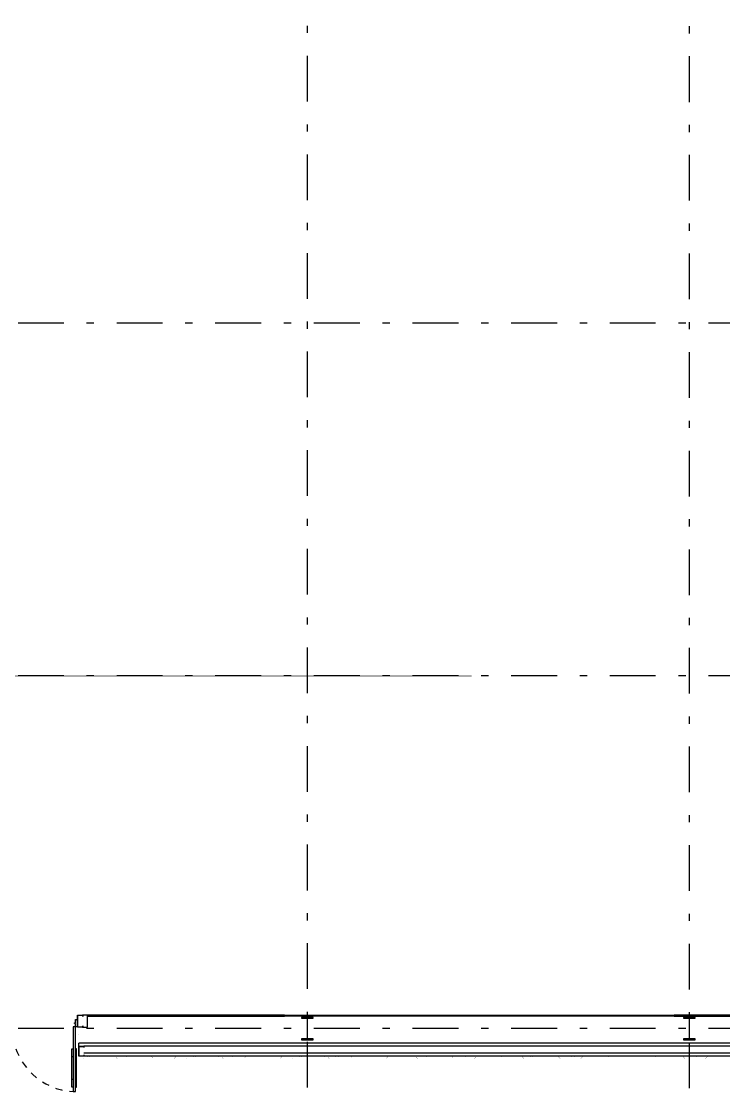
# Model space of a CAD drawing. Header units: millimetres. Extents: x -579 to 213, y -67 to 509.
# Drawn here: x -30.49 to -20.74, y -0.88 to 13.99 of the extents above; entities that cross this region are included whole.
import ezdxf
from ezdxf.xclip import XClip

# ---------------------------------------------------------------- set-up
doc = ezdxf.new("R2010")
doc.units = ezdxf.units.MM
doc.header["$LTSCALE"] = 0.1
doc.linetypes.add('X REF - ANELO INST bind$0$X REF - ANELO$0$DASHDOT2', pattern=[12.7, 6.35, -3.175, 0, -3.175])
doc.linetypes.add('X REF - ANELO INST bind$0$X REF - ANELO$0$DASHED2', pattern=[0.375, 0.25, -0.125])
for name, color, linetype in [('00 - EJE-DIST -X-  MUROS', 92, 'Continuous'), ('X REF - ANELO INST bind$0$X REF - ANELO$0$A-CHAPA TRAPEZOIDAL', 8, 'Continuous'), ('X REF - ANELO INST bind$0$X REF - ANELO$0$A-TABIQUE PRY', 7, 'Continuous'), ('X REF - ANELO INST bind$0$X REF - ANELO$0$A-VISTAS', 8, 'Continuous'), ('X REF - ANELO INST bind$0$X REF - ANELO$0$C-METALICA', 8, 'Continuous'), ('X REF - ANELO INST bind$0$X REF - ANELO$0$MET-COLUMNA METALICA', 7, 'Continuous'), ('X REF - ANELO INST bind$0$X REF - ANELO$0$MET-CORREAS DE CV', 7, 'Continuous'), ('X REF - ANELO INST bind$0$X REF - ANELO$0$MET-EJE CABRIADAS', 8, 'X REF - ANELO INST bind$0$X REF - ANELO$0$DASHDOT2'), ('X REF - ANELO INST bind$0$X REF - ANELO$0$MET-LANA VIDRIO', 8, 'Continuous')]:
    doc.layers.add(name, color=color, linetype=linetype)
doc.linetypes.add('X REF - ANELO INST bind$0$X REF - ANELO$0$REFERENCIAL CORTE TRANSVERSAL WM$0$BATTING', pattern='A,0.00254,-2.54,[134,ltypeshp.shx,S=2.54,R=0,X=-2.54,Y=0],-5.08,[134,ltypeshp.shx,S=2.54,R=180,X=2.54,Y=0],-2.54', length=10.16254)

# ---------------------------------------------------------------- blocks, each defined once
blk = doc.blocks.new('X REF - ANELO INST bind$0$X REF - ANELO$0$CMETP')
at = {"layer": 'X REF - ANELO INST bind$0$X REF - ANELO$0$MET-COLUMNA METALICA'}
blk.add_hatch(color=256, dxfattribs=at).paths.add_polyline_path([(-0.082, 0), (-0.082, 0.01), (-0.007, 0.01, 0.414214), (-0.003, 0.014), (-0.003, 0.296, 0.414214), (-0.007, 0.3), (-0.082, 0.3), (-0.082, 0.31), (0.082, 0.31), (0.082, 0.3), (0.007, 0.3, 0.414214), (0.003, 0.296), (0.003, 0.014, 0.414214), (0.007, 0.01), (0.082, 0.01), (0.082, 0)])
blk.add_lwpolyline([(0.082, 0.3), (0.082, 0.31), (-0.082, 0.31), (-0.082, 0.3), (-0.007, 0.3, -0.414214), (-0.003, 0.296), (-0.003, 0.014, -0.414214), (-0.007, 0.01), (-0.082, 0.01), (-0.082, 0), (0.082, 0), (0.082, 0.01), (0.007, 0.01, -0.414214), (0.003, 0.014), (0.003, 0.296, -0.414214), (0.007, 0.3)], format="xyb", close=True, dxfattribs=at)
blk = doc.blocks.new('X REF - ANELO INST bind$0$X REF - ANELO$0$PSE 180')
at = {"layer": 'X REF - ANELO INST bind$0$X REF - ANELO$0$C-METALICA'}
for p, q in [((-1.798, 0.09), (-1.798, 0.1)), ((-1.788, 0.09), (-1.798, 0.09)), ((-1.798, 0), (-1.798, 0.01)), ((-1.798, 0.01), (-1.788, 0.01)), ((-1.768, 0.1), (-1.788, 0.1)), ((-1.788, 0.1), (-1.788, 0.09)), ((-1.788, 0.01), (-1.788, 0)), ((-1.768, 0.055), (-1.768, 0.1)), ((-1.758, 0.055), (-1.768, 0.055)), ((-1.768, 0), (-1.768, 0.045)), ((-1.768, 0.045), (-1.758, 0.045)), ((-1.758, 0.045), (-1.758, 0.055)), ((-0.038, 0.045), (-0.038, 0.055)), ((-0.038, 0.055), (-0.028, 0.055)), ((-0.028, 0.045), (-0.038, 0.045)), ((-0.028, 0.055), (-0.028, 0.1)), ((-0.028, 0.1), (-0.008, 0.1)), ((-0.028, 0), (-0.028, 0.045)), ((-0.008, 0.1), (-0.008, 0.09)), ((-0.008, 0.09), (0.002, 0.09)), ((0.002, 0.01), (-0.008, 0.01)), ((-0.008, 0.01), (-0.008, 0)), ((0.002, 0.1), (0.002, 0.09)), ((0.002, 0), (0.002, 0.01)), ((-1.788, 0), (-1.768, 0)), ((-0.008, 0), (-0.028, 0))]:
    blk.add_line(p, q, dxfattribs=at)
for points in [[(-0.028, 0), (-0.06, 0), (-0.06, -0.9), (-0.028, -0.9), (-0.028, 0)], [(-1.768, 0), (-1.736, 0), (-1.736, -0.9), (-1.768, -0.9), (-1.768, 0)], [(-1.771, -0.734), (-1.786, -0.734), (-1.786, -0.307), (-1.771, -0.307)], [(-1.771, -0.837), (-1.786, -0.837), (-1.786, -0.41), (-1.771, -0.41)], [(-1.736, -0.734), (-1.721, -0.734), (-1.721, -0.307), (-1.736, -0.307)], [(-1.736, -0.837), (-1.721, -0.837), (-1.721, -0.41), (-1.736, -0.41)], [(-0.06, -0.734), (-0.075, -0.734), (-0.075, -0.307), (-0.06, -0.307)], [(-0.06, -0.837), (-0.075, -0.837), (-0.075, -0.41), (-0.06, -0.41)], [(-0.025, -0.734), (-0.01, -0.734), (-0.01, -0.307), (-0.025, -0.307)], [(-0.025, -0.837), (-0.01, -0.837), (-0.01, -0.41), (-0.025, -0.41)]]:
    blk.add_lwpolyline(points, dxfattribs=at)
at = {"layer": 'X REF - ANELO INST bind$0$X REF - ANELO$0$C-METALICA', "color": 8, "linetype": 'X REF - ANELO INST bind$0$X REF - ANELO$0$DASHED2'}
for centre, radius, start, end in [((-1.786, -0.006, 0.004), 0.894, 273.2185, 353.2845), ((-0.008, -0.005, 0.004), 0.897, 186.7724, 266.6529)]:
    blk.add_arc(centre, radius, start, end, dxfattribs=at)
blk = doc.blocks.new('X REF - ANELO INST bind$0$X REF - ANELO')
at = {"layer": 'X REF - ANELO INST bind$0$X REF - ANELO$0$A-CHAPA TRAPEZOIDAL', "const_width": 0.0006, "elevation": -0.001}
blk.add_lwpolyline([(-29.699, 0.014), (-29.699, -0.047), (-29.703, -0.051), (-29.703, -0.081), (-29.699, -0.085), (-29.699, -0.115), (-29.703, -0.119), (-29.703, -0.149), (-29.699, -0.153), (-29.699, -0.183), (-29.727, -0.211), (-29.727, -0.241), (-29.699, -0.269), (-29.699, -0.299), (-29.703, -0.303), (-29.703, -0.333), (-29.699, -0.337), (-29.699, -0.387)], dxfattribs=at)
at = {"layer": 'X REF - ANELO INST bind$0$X REF - ANELO$0$A-CHAPA TRAPEZOIDAL'}
for points in [[(-28.219, -0.394, 0.0006, 0.0006, 0), (-28.244, -0.394, 0.0006, 0.0006, 0), (-28.248, -0.39, 0.0006, 0.0006, 0), (-28.278, -0.39, 0.0006, 0.0006, 0), (-28.282, -0.394, 0.0006, 0.0006, 0), (-28.312, -0.394, 0.0006, 0.0006, 0), (-28.316, -0.39, 0.0006, 0.0006, 0), (-28.346, -0.39, 0.0006, 0.0006, 0), (-28.375, -0.418, 0.0006, 0.0006, 0), (-28.405, -0.418, 0.0006, 0.0006, 0), (-28.433, -0.39, 0.0006, 0.0006, 0), (-28.463, -0.39, 0.0006, 0.0006, 0), (-28.467, -0.394, 0.0006, 0.0006, 0), (-28.497, -0.394, 0.0006, 0.0006, 0), (-28.501, -0.39, 0.0006, 0.0006, 0), (-28.531, -0.39, 0.0006, 0.0006, 0), (-28.535, -0.394, 0.0006, 0.0006, 0), (-28.565, -0.394, 0.0006, 0.0006, 0), (-28.569, -0.39, 0.0006, 0.0006, 0), (-28.599, -0.39, 0.0006, 0.0006, 0), (-28.627, -0.418, 0.0006, 0.0006, 0), (-28.657, -0.418, 0.0006, 0.0006, 0), (-28.686, -0.39, 0.0006, 0.0006, 0), (-28.716, -0.39, 0.0006, 0.0006, 0), (-28.72, -0.394, 0.0006, 0.0006, 0), (-28.75, -0.394, 0.0006, 0.0006, 0), (-28.754, -0.39, 0.0006, 0.0006, 0), (-28.784, -0.39, 0.0006, 0.0006, 0), (-28.788, -0.394, 0.0006, 0.0006, 0), (-28.818, -0.394, 0.0006, 0.0006, 0), (-28.822, -0.39, 0.0006, 0.0006, 0), (-28.852, -0.39, 0.0006, 0.0006, 0), (-28.88, -0.418, 0.0006, 0.0006, 0), (-28.91, -0.418, 0.0006, 0.0006, 0), (-28.938, -0.39, 0.0006, 0.0006, 0), (-28.968, -0.39, 0.0006, 0.0006, 0), (-28.972, -0.394, 0.0006, 0.0006, 0), (-29.002, -0.394, 0.0006, 0.0006, 0), (-29.006, -0.39, 0.0006, 0.0006, 0), (-29.036, -0.39, 0.0006, 0.0006, 0), (-29.04, -0.394, 0.0006, 0.0006, 0), (-29.07, -0.394, 0.0006, 0.0006, 0), (-29.074, -0.39, 0.0006, 0.0006, 0), (-29.104, -0.39, 0.0006, 0.0006, 0), (-29.132, -0.418, 0.0006, 0.0006, 0), (-29.162, -0.418, 0.0006, 0.0006, 0), (-29.191, -0.39, 0.0006, 0.0006, 0), (-29.221, -0.39, 0.0006, 0.0006, 0), (-29.225, -0.394, 0.0006, 0.0006, 0), (-29.255, -0.394, 0.0006, 0.0006, 0), (-29.259, -0.39, 0.0006, 0.0006, 0), (-29.289, -0.39, 0.0006, 0.0006, 0), (-29.293, -0.394, 0.0006, 0.0006, 0), (-29.323, -0.394, 0.0006, 0.0006, 0), (-29.327, -0.39, 0.0006, 0.0006, 0), (-29.357, -0.39, 0.0006, 0.0006, 0), (-29.385, -0.418, 0.0006, 0.0006, 0), (-29.415, -0.418, 0.0006, 0.0006, 0), (-29.443, -0.39, 0.0006, 0.0006, 0), (-29.473, -0.39, 0.0006, 0.0006, 0), (-29.477, -0.394, 0.0006, 0.0006, 0), (-29.507, -0.394, 0.0006, 0.0006, 0), (-29.511, -0.39, 0.0006, 0.0006, 0), (-29.541, -0.39, 0.0006, 0.0006, 0), (-29.545, -0.394, 0.0006, 0.0006, 0), (-29.575, -0.394, 0.0006, 0.0006, 0), (-29.579, -0.39, 0.0006, 0.0006, 0), (-29.609, -0.39, 0.0006, 0.0006, 0), (-29.638, -0.418, 0.0006, 0.0006, 0), (-29.668, -0.418, 0.0006, 0.0006, 0), (-29.699, -0.387, 0, 0, 0)], [(-26.747, -0.394, 0.0006, 0.0006, 0), (-26.772, -0.394, 0.0006, 0.0006, 0), (-26.776, -0.39, 0.0006, 0.0006, 0), (-26.806, -0.39, 0.0006, 0.0006, 0), (-26.81, -0.394, 0.0006, 0.0006, 0), (-26.84, -0.394, 0.0006, 0.0006, 0), (-26.844, -0.39, 0.0006, 0.0006, 0), (-26.874, -0.39, 0.0006, 0.0006, 0), (-26.903, -0.418, 0.0006, 0.0006, 0), (-26.933, -0.418, 0.0006, 0.0006, 0), (-26.961, -0.39, 0.0006, 0.0006, 0), (-26.991, -0.39, 0.0006, 0.0006, 0), (-26.995, -0.394, 0.0006, 0.0006, 0), (-27.025, -0.394, 0.0006, 0.0006, 0), (-27.029, -0.39, 0.0006, 0.0006, 0), (-27.059, -0.39, 0.0006, 0.0006, 0), (-27.063, -0.394, 0.0006, 0.0006, 0), (-27.093, -0.394, 0.0006, 0.0006, 0), (-27.097, -0.39, 0.0006, 0.0006, 0), (-27.127, -0.39, 0.0006, 0.0006, 0), (-27.155, -0.418, 0.0006, 0.0006, 0), (-27.185, -0.418, 0.0006, 0.0006, 0), (-27.213, -0.39, 0.0006, 0.0006, 0), (-27.243, -0.39, 0.0006, 0.0006, 0), (-27.247, -0.394, 0.0006, 0.0006, 0), (-27.277, -0.394, 0.0006, 0.0006, 0), (-27.281, -0.39, 0.0006, 0.0006, 0), (-27.311, -0.39, 0.0006, 0.0006, 0), (-27.315, -0.394, 0.0006, 0.0006, 0), (-27.345, -0.394, 0.0006, 0.0006, 0), (-27.349, -0.39, 0.0006, 0.0006, 0), (-27.379, -0.39, 0.0006, 0.0006, 0), (-27.408, -0.418, 0.0006, 0.0006, 0), (-27.438, -0.418, 0.0006, 0.0006, 0), (-27.466, -0.39, 0.0006, 0.0006, 0), (-27.496, -0.39, 0.0006, 0.0006, 0), (-27.5, -0.394, 0.0006, 0.0006, 0), (-27.53, -0.394, 0.0006, 0.0006, 0), (-27.534, -0.39, 0.0006, 0.0006, 0), (-27.564, -0.39, 0.0006, 0.0006, 0), (-27.568, -0.394, 0.0006, 0.0006, 0), (-27.598, -0.394, 0.0006, 0.0006, 0), (-27.602, -0.39, 0.0006, 0.0006, 0), (-27.632, -0.39, 0.0006, 0.0006, 0), (-27.66, -0.418, 0.0006, 0.0006, 0), (-27.69, -0.418, 0.0006, 0.0006, 0), (-27.719, -0.39, 0.0006, 0.0006, 0), (-27.749, -0.39, 0.0006, 0.0006, 0), (-27.753, -0.394, 0.0006, 0.0006, 0), (-27.783, -0.394, 0.0006, 0.0006, 0), (-27.787, -0.39, 0.0006, 0.0006, 0), (-27.817, -0.39, 0.0006, 0.0006, 0), (-27.821, -0.394, 0.0006, 0.0006, 0), (-27.851, -0.394, 0.0006, 0.0006, 0), (-27.855, -0.39, 0.0006, 0.0006, 0), (-27.885, -0.39, 0.0006, 0.0006, 0), (-27.913, -0.418, 0.0006, 0.0006, 0), (-27.943, -0.418, 0.0006, 0.0006, 0), (-27.971, -0.39, 0.0006, 0.0006, 0), (-28.001, -0.39, 0.0006, 0.0006, 0), (-28.005, -0.394, 0.0006, 0.0006, 0), (-28.035, -0.394, 0.0006, 0.0006, 0), (-28.039, -0.39, 0.0006, 0.0006, 0), (-28.069, -0.39, 0.0006, 0.0006, 0), (-28.073, -0.394, 0.0006, 0.0006, 0), (-28.103, -0.394, 0.0006, 0.0006, 0), (-28.107, -0.39, 0.0006, 0.0006, 0), (-28.137, -0.39, 0.0006, 0.0006, 0), (-28.165, -0.418, 0.0006, 0.0006, 0), (-28.195, -0.418, 0.0006, 0.0006, 0), (-28.22, -0.394, 0.0006, 0.0006, 0)], [(-25.275, -0.394, 0.0006, 0.0006, 0), (-25.3, -0.394, 0.0006, 0.0006, 0), (-25.304, -0.39, 0.0006, 0.0006, 0), (-25.334, -0.39, 0.0006, 0.0006, 0), (-25.338, -0.394, 0.0006, 0.0006, 0), (-25.368, -0.394, 0.0006, 0.0006, 0), (-25.372, -0.39, 0.0006, 0.0006, 0), (-25.402, -0.39, 0.0006, 0.0006, 0), (-25.431, -0.418, 0.0006, 0.0006, 0), (-25.461, -0.418, 0.0006, 0.0006, 0), (-25.489, -0.39, 0.0006, 0.0006, 0), (-25.519, -0.39, 0.0006, 0.0006, 0), (-25.523, -0.394, 0.0006, 0.0006, 0), (-25.553, -0.394, 0.0006, 0.0006, 0), (-25.557, -0.39, 0.0006, 0.0006, 0), (-25.587, -0.39, 0.0006, 0.0006, 0), (-25.591, -0.394, 0.0006, 0.0006, 0), (-25.621, -0.394, 0.0006, 0.0006, 0), (-25.625, -0.39, 0.0006, 0.0006, 0), (-25.655, -0.39, 0.0006, 0.0006, 0), (-25.683, -0.418, 0.0006, 0.0006, 0), (-25.713, -0.418, 0.0006, 0.0006, 0), (-25.741, -0.39, 0.0006, 0.0006, 0), (-25.771, -0.39, 0.0006, 0.0006, 0), (-25.775, -0.394, 0.0006, 0.0006, 0), (-25.805, -0.394, 0.0006, 0.0006, 0), (-25.809, -0.39, 0.0006, 0.0006, 0), (-25.839, -0.39, 0.0006, 0.0006, 0), (-25.843, -0.394, 0.0006, 0.0006, 0), (-25.873, -0.394, 0.0006, 0.0006, 0), (-25.877, -0.39, 0.0006, 0.0006, 0), (-25.907, -0.39, 0.0006, 0.0006, 0), (-25.936, -0.418, 0.0006, 0.0006, 0), (-25.966, -0.418, 0.0006, 0.0006, 0), (-25.994, -0.39, 0.0006, 0.0006, 0), (-26.024, -0.39, 0.0006, 0.0006, 0), (-26.028, -0.394, 0.0006, 0.0006, 0), (-26.058, -0.394, 0.0006, 0.0006, 0), (-26.062, -0.39, 0.0006, 0.0006, 0), (-26.092, -0.39, 0.0006, 0.0006, 0), (-26.096, -0.394, 0.0006, 0.0006, 0), (-26.126, -0.394, 0.0006, 0.0006, 0), (-26.13, -0.39, 0.0006, 0.0006, 0), (-26.16, -0.39, 0.0006, 0.0006, 0), (-26.188, -0.418, 0.0006, 0.0006, 0), (-26.218, -0.418, 0.0006, 0.0006, 0), (-26.247, -0.39, 0.0006, 0.0006, 0), (-26.277, -0.39, 0.0006, 0.0006, 0), (-26.281, -0.394, 0.0006, 0.0006, 0), (-26.311, -0.394, 0.0006, 0.0006, 0), (-26.315, -0.39, 0.0006, 0.0006, 0), (-26.345, -0.39, 0.0006, 0.0006, 0), (-26.349, -0.394, 0.0006, 0.0006, 0), (-26.379, -0.394, 0.0006, 0.0006, 0), (-26.383, -0.39, 0.0006, 0.0006, 0), (-26.413, -0.39, 0.0006, 0.0006, 0), (-26.441, -0.418, 0.0006, 0.0006, 0), (-26.471, -0.418, 0.0006, 0.0006, 0), (-26.499, -0.39, 0.0006, 0.0006, 0), (-26.529, -0.39, 0.0006, 0.0006, 0), (-26.533, -0.394, 0.0006, 0.0006, 0), (-26.563, -0.394, 0.0006, 0.0006, 0), (-26.567, -0.39, 0.0006, 0.0006, 0), (-26.597, -0.39, 0.0006, 0.0006, 0), (-26.601, -0.394, 0.0006, 0.0006, 0), (-26.631, -0.394, 0.0006, 0.0006, 0), (-26.635, -0.39, 0.0006, 0.0006, 0), (-26.665, -0.39, 0.0006, 0.0006, 0), (-26.693, -0.418, 0.0006, 0.0006, 0), (-26.723, -0.418, 0.0006, 0.0006, 0), (-26.748, -0.394, 0.0006, 0.0006, 0)], [(-23.796, -0.394, 0.0006, 0.0006, 0), (-23.821, -0.394, 0.0006, 0.0006, 0), (-23.825, -0.39, 0.0006, 0.0006, 0), (-23.855, -0.39, 0.0006, 0.0006, 0), (-23.859, -0.394, 0.0006, 0.0006, 0), (-23.889, -0.394, 0.0006, 0.0006, 0), (-23.893, -0.39, 0.0006, 0.0006, 0), (-23.923, -0.39, 0.0006, 0.0006, 0), (-23.951, -0.418, 0.0006, 0.0006, 0), (-23.981, -0.418, 0.0006, 0.0006, 0), (-24.009, -0.39, 0.0006, 0.0006, 0), (-24.039, -0.39, 0.0006, 0.0006, 0), (-24.043, -0.394, 0.0006, 0.0006, 0), (-24.073, -0.394, 0.0006, 0.0006, 0), (-24.077, -0.39, 0.0006, 0.0006, 0), (-24.107, -0.39, 0.0006, 0.0006, 0), (-24.111, -0.394, 0.0006, 0.0006, 0), (-24.141, -0.394, 0.0006, 0.0006, 0), (-24.145, -0.39, 0.0006, 0.0006, 0), (-24.175, -0.39, 0.0006, 0.0006, 0), (-24.204, -0.418, 0.0006, 0.0006, 0), (-24.234, -0.418, 0.0006, 0.0006, 0), (-24.262, -0.39, 0.0006, 0.0006, 0), (-24.292, -0.39, 0.0006, 0.0006, 0), (-24.296, -0.394, 0.0006, 0.0006, 0), (-24.326, -0.394, 0.0006, 0.0006, 0), (-24.33, -0.39, 0.0006, 0.0006, 0), (-24.36, -0.39, 0.0006, 0.0006, 0), (-24.364, -0.394, 0.0006, 0.0006, 0), (-24.394, -0.394, 0.0006, 0.0006, 0), (-24.398, -0.39, 0.0006, 0.0006, 0), (-24.428, -0.39, 0.0006, 0.0006, 0), (-24.456, -0.418, 0.0006, 0.0006, 0), (-24.486, -0.418, 0.0006, 0.0006, 0), (-24.515, -0.39, 0.0006, 0.0006, 0), (-24.545, -0.39, 0.0006, 0.0006, 0), (-24.549, -0.394, 0.0006, 0.0006, 0), (-24.579, -0.394, 0.0006, 0.0006, 0), (-24.583, -0.39, 0.0006, 0.0006, 0), (-24.613, -0.39, 0.0006, 0.0006, 0), (-24.617, -0.394, 0.0006, 0.0006, 0), (-24.647, -0.394, 0.0006, 0.0006, 0), (-24.651, -0.39, 0.0006, 0.0006, 0), (-24.681, -0.39, 0.0006, 0.0006, 0), (-24.709, -0.418, 0.0006, 0.0006, 0), (-24.739, -0.418, 0.0006, 0.0006, 0), (-24.767, -0.39, 0.0006, 0.0006, 0), (-24.797, -0.39, 0.0006, 0.0006, 0), (-24.801, -0.394, 0.0006, 0.0006, 0), (-24.831, -0.394, 0.0006, 0.0006, 0), (-24.835, -0.39, 0.0006, 0.0006, 0), (-24.865, -0.39, 0.0006, 0.0006, 0), (-24.869, -0.394, 0.0006, 0.0006, 0), (-24.899, -0.394, 0.0006, 0.0006, 0), (-24.903, -0.39, 0.0006, 0.0006, 0), (-24.933, -0.39, 0.0006, 0.0006, 0), (-24.961, -0.418, 0.0006, 0.0006, 0), (-24.991, -0.418, 0.0006, 0.0006, 0), (-25.02, -0.39, 0.0006, 0.0006, 0), (-25.05, -0.39, 0.0006, 0.0006, 0), (-25.054, -0.394, 0.0006, 0.0006, 0), (-25.084, -0.394, 0.0006, 0.0006, 0), (-25.088, -0.39, 0.0006, 0.0006, 0), (-25.118, -0.39, 0.0006, 0.0006, 0), (-25.122, -0.394, 0.0006, 0.0006, 0), (-25.152, -0.394, 0.0006, 0.0006, 0), (-25.156, -0.39, 0.0006, 0.0006, 0), (-25.186, -0.39, 0.0006, 0.0006, 0), (-25.214, -0.418, 0.0006, 0.0006, 0), (-25.244, -0.418, 0.0006, 0.0006, 0), (-25.272, -0.39, 0, 0, 0)], [(-22.319, -0.394, 0.0006, 0.0006, 0), (-22.344, -0.394, 0.0006, 0.0006, 0), (-22.348, -0.39, 0.0006, 0.0006, 0), (-22.378, -0.39, 0.0006, 0.0006, 0), (-22.382, -0.394, 0.0006, 0.0006, 0), (-22.412, -0.394, 0.0006, 0.0006, 0), (-22.416, -0.39, 0.0006, 0.0006, 0), (-22.446, -0.39, 0.0006, 0.0006, 0), (-22.475, -0.418, 0.0006, 0.0006, 0), (-22.505, -0.418, 0.0006, 0.0006, 0), (-22.533, -0.39, 0.0006, 0.0006, 0), (-22.563, -0.39, 0.0006, 0.0006, 0), (-22.567, -0.394, 0.0006, 0.0006, 0), (-22.597, -0.394, 0.0006, 0.0006, 0), (-22.601, -0.39, 0.0006, 0.0006, 0), (-22.631, -0.39, 0.0006, 0.0006, 0), (-22.635, -0.394, 0.0006, 0.0006, 0), (-22.665, -0.394, 0.0006, 0.0006, 0), (-22.669, -0.39, 0.0006, 0.0006, 0), (-22.699, -0.39, 0.0006, 0.0006, 0), (-22.727, -0.418, 0.0006, 0.0006, 0), (-22.757, -0.418, 0.0006, 0.0006, 0), (-22.785, -0.39, 0.0006, 0.0006, 0), (-22.815, -0.39, 0.0006, 0.0006, 0), (-22.819, -0.394, 0.0006, 0.0006, 0), (-22.849, -0.394, 0.0006, 0.0006, 0), (-22.853, -0.39, 0.0006, 0.0006, 0), (-22.883, -0.39, 0.0006, 0.0006, 0), (-22.887, -0.394, 0.0006, 0.0006, 0), (-22.917, -0.394, 0.0006, 0.0006, 0), (-22.921, -0.39, 0.0006, 0.0006, 0), (-22.951, -0.39, 0.0006, 0.0006, 0), (-22.98, -0.418, 0.0006, 0.0006, 0), (-23.01, -0.418, 0.0006, 0.0006, 0), (-23.038, -0.39, 0.0006, 0.0006, 0), (-23.068, -0.39, 0.0006, 0.0006, 0), (-23.072, -0.394, 0.0006, 0.0006, 0), (-23.102, -0.394, 0.0006, 0.0006, 0), (-23.106, -0.39, 0.0006, 0.0006, 0), (-23.136, -0.39, 0.0006, 0.0006, 0), (-23.14, -0.394, 0.0006, 0.0006, 0), (-23.17, -0.394, 0.0006, 0.0006, 0), (-23.174, -0.39, 0.0006, 0.0006, 0), (-23.204, -0.39, 0.0006, 0.0006, 0), (-23.232, -0.418, 0.0006, 0.0006, 0), (-23.262, -0.418, 0.0006, 0.0006, 0), (-23.291, -0.39, 0.0006, 0.0006, 0), (-23.321, -0.39, 0.0006, 0.0006, 0), (-23.325, -0.394, 0.0006, 0.0006, 0), (-23.355, -0.394, 0.0006, 0.0006, 0), (-23.359, -0.39, 0.0006, 0.0006, 0), (-23.389, -0.39, 0.0006, 0.0006, 0), (-23.393, -0.394, 0.0006, 0.0006, 0), (-23.423, -0.394, 0.0006, 0.0006, 0), (-23.427, -0.39, 0.0006, 0.0006, 0), (-23.457, -0.39, 0.0006, 0.0006, 0), (-23.485, -0.418, 0.0006, 0.0006, 0), (-23.515, -0.418, 0.0006, 0.0006, 0), (-23.543, -0.39, 0.0006, 0.0006, 0), (-23.573, -0.39, 0.0006, 0.0006, 0), (-23.577, -0.394, 0.0006, 0.0006, 0), (-23.607, -0.394, 0.0006, 0.0006, 0), (-23.611, -0.39, 0.0006, 0.0006, 0), (-23.641, -0.39, 0.0006, 0.0006, 0), (-23.645, -0.394, 0.0006, 0.0006, 0), (-23.675, -0.394, 0.0006, 0.0006, 0), (-23.679, -0.39, 0.0006, 0.0006, 0), (-23.709, -0.39, 0.0006, 0.0006, 0), (-23.737, -0.418, 0.0006, 0.0006, 0), (-23.767, -0.418, 0.0006, 0.0006, 0), (-23.796, -0.39, 0, 0, 0)], [(-20.841, -0.394, 0.0006, 0.0006, 0), (-20.866, -0.394, 0.0006, 0.0006, 0), (-20.87, -0.39, 0.0006, 0.0006, 0), (-20.9, -0.39, 0.0006, 0.0006, 0), (-20.904, -0.394, 0.0006, 0.0006, 0), (-20.934, -0.394, 0.0006, 0.0006, 0), (-20.938, -0.39, 0.0006, 0.0006, 0), (-20.968, -0.39, 0.0006, 0.0006, 0), (-20.996, -0.418, 0.0006, 0.0006, 0), (-21.026, -0.418, 0.0006, 0.0006, 0), (-21.054, -0.39, 0.0006, 0.0006, 0), (-21.084, -0.39, 0.0006, 0.0006, 0), (-21.088, -0.394, 0.0006, 0.0006, 0), (-21.118, -0.394, 0.0006, 0.0006, 0), (-21.122, -0.39, 0.0006, 0.0006, 0), (-21.152, -0.39, 0.0006, 0.0006, 0), (-21.156, -0.394, 0.0006, 0.0006, 0), (-21.186, -0.394, 0.0006, 0.0006, 0), (-21.19, -0.39, 0.0006, 0.0006, 0), (-21.22, -0.39, 0.0006, 0.0006, 0), (-21.249, -0.418, 0.0006, 0.0006, 0), (-21.279, -0.418, 0.0006, 0.0006, 0), (-21.307, -0.39, 0.0006, 0.0006, 0), (-21.337, -0.39, 0.0006, 0.0006, 0), (-21.341, -0.394, 0.0006, 0.0006, 0), (-21.371, -0.394, 0.0006, 0.0006, 0), (-21.375, -0.39, 0.0006, 0.0006, 0), (-21.405, -0.39, 0.0006, 0.0006, 0), (-21.409, -0.394, 0.0006, 0.0006, 0), (-21.439, -0.394, 0.0006, 0.0006, 0), (-21.443, -0.39, 0.0006, 0.0006, 0), (-21.473, -0.39, 0.0006, 0.0006, 0), (-21.501, -0.418, 0.0006, 0.0006, 0), (-21.531, -0.418, 0.0006, 0.0006, 0), (-21.56, -0.39, 0.0006, 0.0006, 0), (-21.59, -0.39, 0.0006, 0.0006, 0), (-21.594, -0.394, 0.0006, 0.0006, 0), (-21.624, -0.394, 0.0006, 0.0006, 0), (-21.628, -0.39, 0.0006, 0.0006, 0), (-21.658, -0.39, 0.0006, 0.0006, 0), (-21.662, -0.394, 0.0006, 0.0006, 0), (-21.692, -0.394, 0.0006, 0.0006, 0), (-21.696, -0.39, 0.0006, 0.0006, 0), (-21.726, -0.39, 0.0006, 0.0006, 0), (-21.754, -0.418, 0.0006, 0.0006, 0), (-21.784, -0.418, 0.0006, 0.0006, 0), (-21.812, -0.39, 0.0006, 0.0006, 0), (-21.842, -0.39, 0.0006, 0.0006, 0), (-21.846, -0.394, 0.0006, 0.0006, 0), (-21.876, -0.394, 0.0006, 0.0006, 0), (-21.88, -0.39, 0.0006, 0.0006, 0), (-21.91, -0.39, 0.0006, 0.0006, 0), (-21.914, -0.394, 0.0006, 0.0006, 0), (-21.944, -0.394, 0.0006, 0.0006, 0), (-21.948, -0.39, 0.0006, 0.0006, 0), (-21.978, -0.39, 0.0006, 0.0006, 0), (-22.006, -0.418, 0.0006, 0.0006, 0), (-22.036, -0.418, 0.0006, 0.0006, 0), (-22.065, -0.39, 0.0006, 0.0006, 0), (-22.095, -0.39, 0.0006, 0.0006, 0), (-22.099, -0.394, 0.0006, 0.0006, 0), (-22.129, -0.394, 0.0006, 0.0006, 0), (-22.133, -0.39, 0.0006, 0.0006, 0), (-22.163, -0.39, 0.0006, 0.0006, 0), (-22.167, -0.394, 0.0006, 0.0006, 0), (-22.197, -0.394, 0.0006, 0.0006, 0), (-22.201, -0.39, 0.0006, 0.0006, 0), (-22.231, -0.39, 0.0006, 0.0006, 0), (-22.259, -0.418, 0.0006, 0.0006, 0), (-22.289, -0.418, 0.0006, 0.0006, 0), (-22.317, -0.39, 0, 0, 0)], [(-20.724, -0.39, 0.0006, 0.0006, 0), (-20.754, -0.39, 0.0006, 0.0006, 0), (-20.782, -0.418, 0.0006, 0.0006, 0), (-20.812, -0.418, 0.0006, 0.0006, 0), (-20.841, -0.39, 0, 0, 0)]]:
    blk.add_lwpolyline(points, format="xyseb", dxfattribs=at)
at = {"layer": 'X REF - ANELO INST bind$0$X REF - ANELO$0$A-TABIQUE PRY'}
for points in [[(-26.842, 0.185), (-29.575, 0.185), (-29.575, 0.17), (-26.842, 0.17)], [(-26.842, 0.185), (-21.431, 0.185), (-21.431, 0.17), (-26.842, 0.17)], [(-16.02, 0.185), (-21.431, 0.185), (-21.431, 0.17), (-16.02, 0.17)]]:
    blk.add_lwpolyline(points, close=True, dxfattribs=at)
at = {"layer": 'X REF - ANELO INST bind$0$X REF - ANELO$0$A-VISTAS'}
for p in [(-4.588, -0.205), (-29.696, -0.248)]:
    blk.add_line(p, (-29.696, -0.205, -0.001), dxfattribs=at)
at = {"layer": 'X REF - ANELO INST bind$0$X REF - ANELO$0$MET-COLUMNA METALICA'}
for points in [[(-29.645, 0.038), (-29.645, 0.022, -0.414214), (-29.648, 0.019), (-29.712, 0.019, -0.414214), (-29.715, 0.022), (-29.715, 0.185, -0.414214), (-29.712, 0.188), (-29.648, 0.188, -0.414214), (-29.645, 0.185), (-29.645, 0.166)], [(-29.647, 0.038), (-29.647, 0.022, -0.414214), (-29.648, 0.021), (-29.712, 0.021, -0.414214), (-29.712, 0.022), (-29.712, 0.185, -0.414214), (-29.712, 0.186), (-29.648, 0.186, -0.414214), (-29.647, 0.185), (-29.647, 0.166)], [(-29.645, 0.038), (-29.645, 0.022, 0.414214), (-29.642, 0.019), (-29.578, 0.019, 0.414214), (-29.575, 0.022), (-29.575, 0.185, 0.414214), (-29.578, 0.188), (-29.642, 0.188, 0.414214), (-29.645, 0.185), (-29.645, 0.166)], [(-29.642, 0.038), (-29.642, 0.022, 0.414214), (-29.642, 0.021), (-29.578, 0.021, 0.414214), (-29.577, 0.022), (-29.577, 0.185, 0.414214), (-29.578, 0.186), (-29.642, 0.186, 0.414214), (-29.642, 0.185), (-29.642, 0.166)], [(-29.626, -0.366), (-29.626, -0.382, -0.414214), (-29.629, -0.385), (-29.693, -0.385, -0.414214), (-29.696, -0.382), (-29.696, -0.248, -0.414214), (-29.693, -0.245), (-29.629, -0.245, -0.414214), (-29.626, -0.248), (-29.626, -0.265)], [(-29.629, -0.366), (-29.629, -0.382, -0.414214), (-29.629, -0.383), (-29.693, -0.383, -0.414214), (-29.694, -0.382), (-29.694, -0.248, -0.414214), (-29.693, -0.248), (-29.629, -0.248, -0.414214), (-29.629, -0.248), (-29.629, -0.265)]]:
    blk.add_lwpolyline(points, format="xyb", dxfattribs=at)
at = {"layer": 'X REF - ANELO INST bind$0$X REF - ANELO$0$MET-CORREAS DE CV'}
for p, q in [((-4.657, -0.245), (-29.629, -0.245, -0.001)), ((-4.657, -0.385), (-29.63, -0.385, -0.001))]:
    blk.add_line(p, q, dxfattribs=at)
at = {"layer": 'X REF - ANELO INST bind$0$X REF - ANELO$0$MET-EJE CABRIADAS'}
for p, q in [((-26.522, -0.82, 0.019), (-26.522, 42.121, 0.019)), ((-21.218, -0.827, -0.001), (-21.218, 42.114, -0.001)), ((1.604, 9.8), (-54.28, 9.8)), ((1.604, 4.9), (-54.28, 4.9)), ((1.604, 0), (-54.28, 0))]:
    blk.add_line(p, q, dxfattribs=at)
at = {"layer": 'X REF - ANELO INST bind$0$X REF - ANELO$0$MET-LANA VIDRIO', "linetype": 'X REF - ANELO INST bind$0$X REF - ANELO$0$REFERENCIAL CORTE TRANSVERSAL WM$0$BATTING', "ltscale": 0.025}
blk.add_lwpolyline([(-29.629, -0.338), (-4.606, -0.338)], dxfattribs=at)
blk.add_blockref('X REF - ANELO INST bind$0$X REF - ANELO$0$PSE 180', (-29.717, 0.024))
at = {"layer": 'X REF - ANELO INST bind$0$X REF - ANELO$0$MET-COLUMNA METALICA', "rotation": 180}
for p in [(-26.522, 0.155, 0), (-21.218, 0.155, -0.02)]:
    blk.add_blockref('X REF - ANELO INST bind$0$X REF - ANELO$0$CMETP', p, dxfattribs=at)
blk = doc.blocks.new('X REF - ANELO INST bind')
ref = blk.add_blockref('X REF - ANELO INST bind$0$X REF - ANELO', (0, 0))
XClip(ref).set_block_clipping_path([(-76.9680737415, -24.7711317477), (92.9860355418, 61.1669630168)])

msp = doc.modelspace()

# ---------------------------------------------------------------- linework, layer by layer
at = {"layer": '00 - EJE-DIST -X-  MUROS', "const_width": 0.01, "elevation": 0}
msp.add_lwpolyline([(-50.037, 4.9), (-24.241, 4.9)], dxfattribs=at)

# ---------------------------------------------------------------- block references
msp.add_blockref('X REF - ANELO INST bind', (0, 0))

doc.saveas('drawing.dxf')
